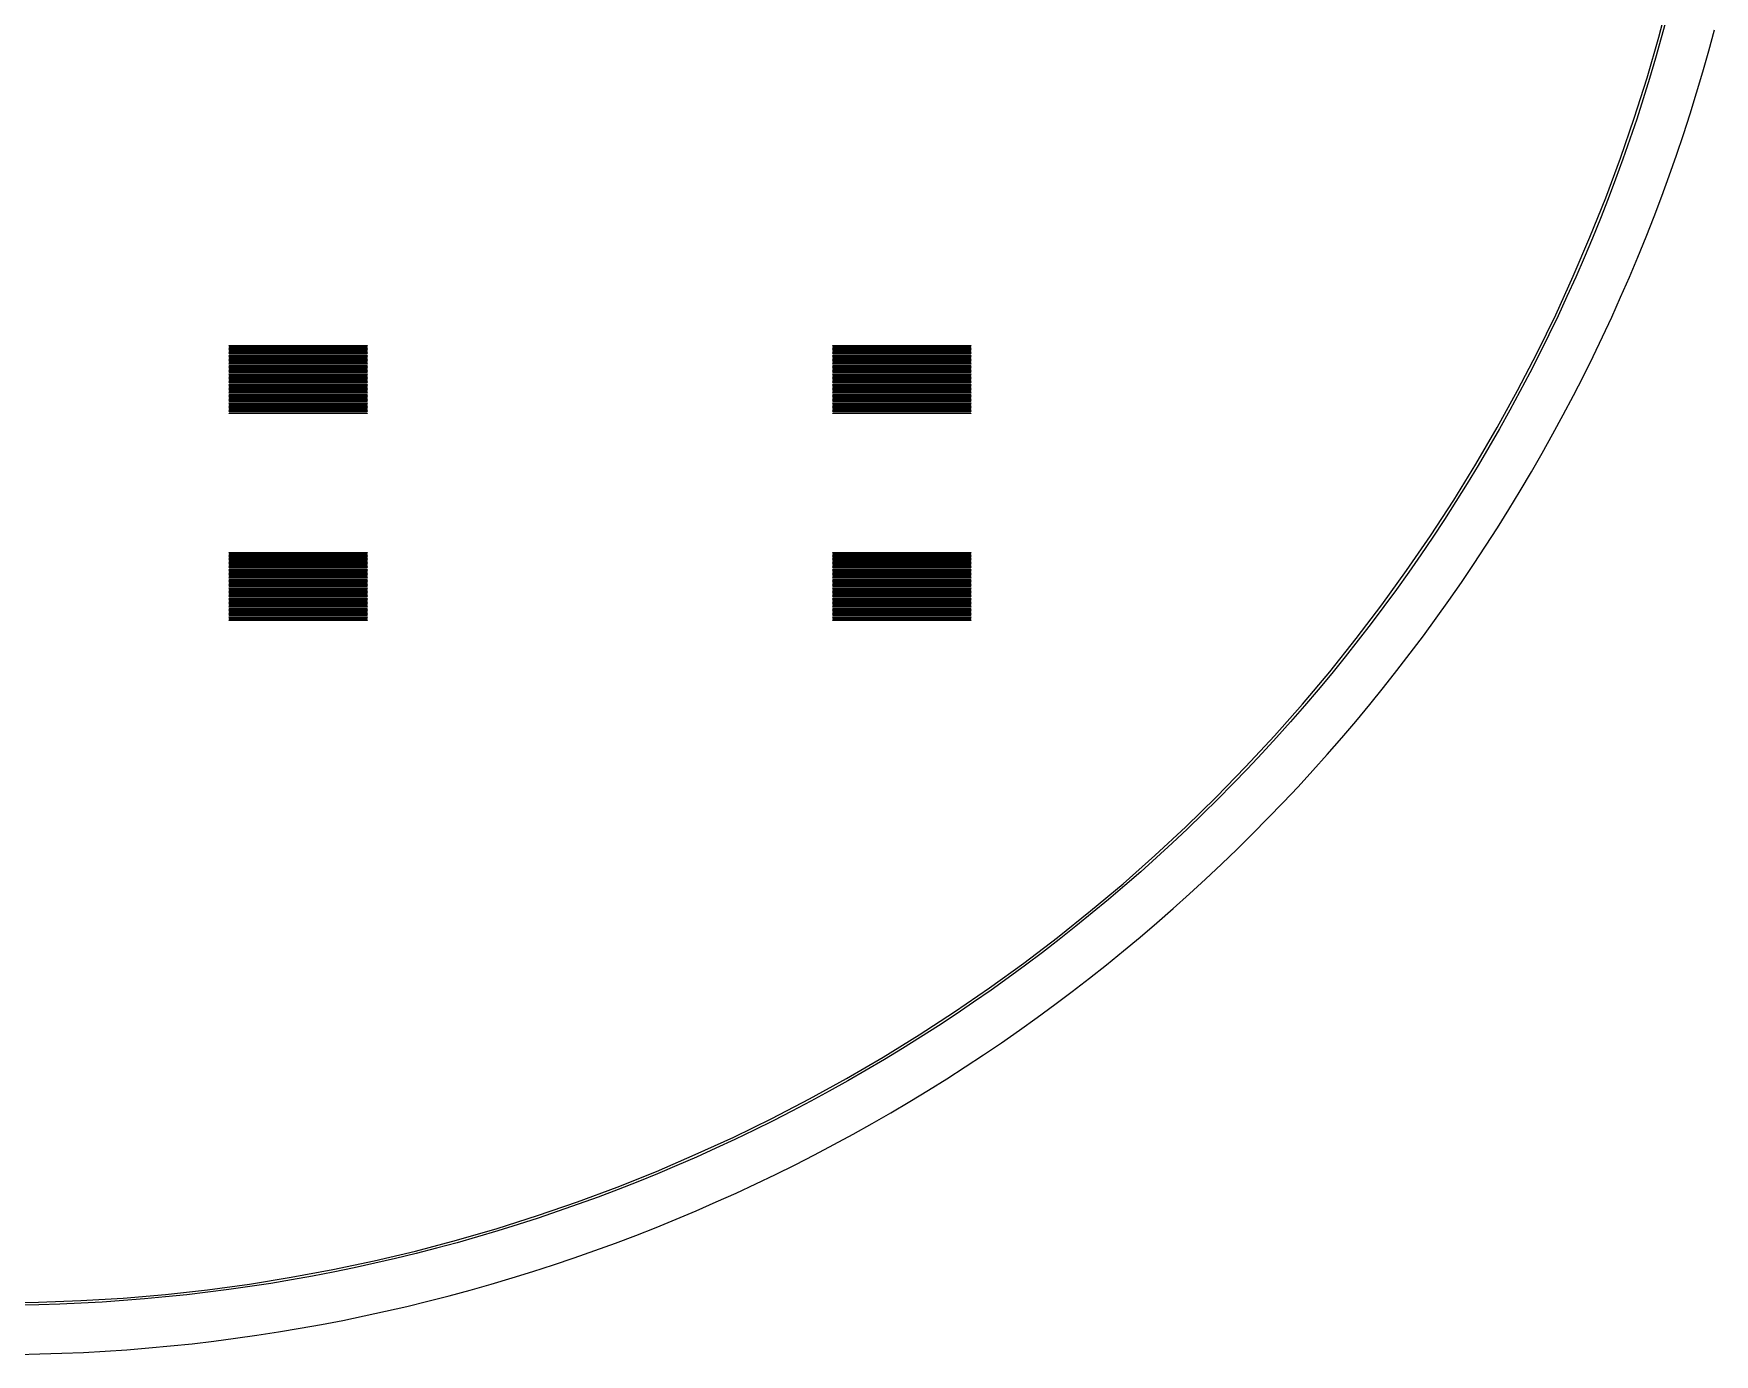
# Model space of a CAD drawing. Extents: x -18 to 84, y -19 to 84.
# Drawn here: x 33.33 to 82.05, y -19.25 to 19.02 of the extents above; entities that cross this region are included whole.
import ezdxf

# ---------------------------------------------------------------- set-up
doc = ezdxf.new("R2010")
doc.units = 0

msp = doc.modelspace()

# ---------------------------------------------------------------- linework, layer by layer
for p, q in [((80.4388, 18.9144), (80.7516, 20.101)), ((80.6713, 19.4876), (80.5111, 18.8944)), ((81.8845, 18.5143), (82.0493, 19.1244)), ((80.097, 17.7358), (80.4388, 18.9144)), ((80.5111, 18.8944), (80.3436, 18.3031)), ((81.7122, 17.9062), (81.8845, 18.5143)), ((80.3436, 18.3031), (80.1688, 17.714)), ((79.7264, 16.5659), (80.097, 17.7358)), ((80.1688, 17.714), (79.9868, 17.1271)), ((81.5324, 17.3004), (81.7122, 17.9062)), ((79.9868, 17.1271), (79.7976, 16.5424)), ((81.3453, 16.6967), (81.5324, 17.3004)), ((79.3272, 15.4055), (79.7264, 16.5659)), ((81.1507, 16.0954), (81.3453, 16.6967)), ((79.7976, 16.5424), (79.6013, 15.9601)), ((80.9488, 15.4965), (81.1507, 16.0954)), ((79.6013, 15.9601), (79.3978, 15.3802)), ((78.8996, 14.2552), (79.3272, 15.4055)), ((79.3978, 15.3802), (79.1872, 14.8029)), ((80.7395, 14.9002), (80.9488, 15.4965)), ((79.1872, 14.8029), (78.9696, 14.2283)), ((80.5229, 14.3064), (80.7395, 14.9002)), ((78.444, 13.1158), (78.8996, 14.2552)), ((78.9696, 14.2283), (78.7449, 13.6563)), ((80.2991, 13.7154), (80.5229, 14.3064)), ((78.7449, 13.6563), (78.5133, 13.0871)), ((80.0681, 13.1272), (80.2991, 13.7154)), ((77.9605, 11.9879), (78.444, 13.1158)), ((78.5133, 13.0871), (78.2746, 12.5209)), ((79.8298, 12.5418), (80.0681, 13.1272)), ((78.2746, 12.5209), (78.0291, 11.9576)), ((79.5844, 11.9594), (79.8298, 12.5418)), ((77.4495, 10.8722), (77.9605, 11.9879)), ((78.0291, 11.9576), (77.7766, 11.3973)), ((79.3318, 11.3801), (79.5844, 11.9594)), ((77.7766, 11.3973), (77.5173, 10.8402)), ((79.0721, 10.8039), (79.3318, 11.3801)), ((76.9112, 9.76942), (77.4495, 10.8722)), ((77.5173, 10.8402), (77.2511, 10.2863)), ((78.8055, 10.2309), (79.0721, 10.8039)), ((77.2511, 10.2863), (76.9782, 9.73572)), ((78.5317, 9.66127), (78.8055, 10.2309)), ((39, 9.97499), (39, 9.98499)), ((39, 9.98499), (43, 9.98499)), ((43, 9.97499), (39, 9.97499)), ((39, 9.935), (39, 9.94499)), ((39, 9.94499), (43, 9.94499)), ((43, 9.935), (39, 9.935)), ((39, 9.89499), (39, 9.905)), ((39, 9.905), (43, 9.905)), ((43, 9.89499), (39, 9.89499)), ((39, 9.855), (39, 9.86499)), ((39, 9.86499), (43, 9.86499)), ((43, 9.855), (39, 9.855)), ((39, 9.81499), (39, 9.825)), ((39, 9.825), (43, 9.825)), ((43, 9.81499), (39, 9.81499)), ((39, 9.77499), (39, 9.78499)), ((39, 9.78499), (43, 9.78499)), ((43, 9.77499), (39, 9.77499)), ((39, 9.73499), (39, 9.745)), ((39, 9.745), (43, 9.745)), ((43, 9.98499), (43, 9.97499)), ((43, 9.94499), (43, 9.935)), ((43, 9.905), (43, 9.89499)), ((43, 9.86499), (43, 9.855)), ((43, 9.825), (43, 9.81499)), ((43, 9.78499), (43, 9.77499)), ((43, 9.745), (43, 9.73499)), ((56.5, 9.97499), (56.5, 9.98499)), ((56.5, 9.98499), (60.5, 9.98499)), ((60.5, 9.97499), (56.5, 9.97499)), ((56.5, 9.935), (56.5, 9.94499)), ((56.5, 9.94499), (60.5, 9.94499)), ((60.5, 9.935), (56.5, 9.935)), ((56.5, 9.89499), (56.5, 9.905)), ((56.5, 9.905), (60.5, 9.905)), ((60.5, 9.89499), (56.5, 9.89499)), ((56.5, 9.855), (56.5, 9.86499)), ((56.5, 9.86499), (60.5, 9.86499)), ((60.5, 9.855), (56.5, 9.855)), ((56.5, 9.81499), (56.5, 9.825)), ((56.5, 9.825), (60.5, 9.825)), ((60.5, 9.81499), (56.5, 9.81499)), ((56.5, 9.77499), (56.5, 9.78499)), ((56.5, 9.78499), (60.5, 9.78499)), ((60.5, 9.77499), (56.5, 9.77499)), ((56.5, 9.73499), (56.5, 9.745)), ((56.5, 9.745), (60.5, 9.745)), ((60.5, 9.98499), (60.5, 9.97499)), ((60.5, 9.94499), (60.5, 9.935)), ((60.5, 9.905), (60.5, 9.89499)), ((60.5, 9.86499), (60.5, 9.855)), ((60.5, 9.825), (60.5, 9.81499)), ((60.5, 9.78499), (60.5, 9.77499)), ((60.5, 9.745), (60.5, 9.73499)), ((76.3461, 8.68016), (76.9112, 9.76942)), ((43, 9.73499), (39, 9.73499)), ((39, 9.69499), (39, 9.70499)), ((39, 9.70499), (43, 9.70499)), ((43, 9.69499), (39, 9.69499)), ((39, 9.655), (39, 9.66499)), ((39, 9.66499), (43, 9.66499)), ((43, 9.655), (39, 9.655)), ((39, 9.61499), (39, 9.625)), ((39, 9.625), (43, 9.625)), ((43, 9.61499), (39, 9.61499)), ((39, 9.575), (39, 9.58499)), ((39, 9.58499), (43, 9.58499)), ((43, 9.575), (39, 9.575)), ((39, 9.53499), (39, 9.545)), ((39, 9.545), (43, 9.545)), ((43, 9.53499), (39, 9.53499)), ((39, 9.495), (39, 9.50499)), ((39, 9.50499), (43, 9.50499)), ((43, 9.495), (39, 9.495)), ((39, 9.45499), (39, 9.465)), ((39, 9.465), (43, 9.465)), ((43, 9.45499), (39, 9.45499)), ((39, 9.41499), (39, 9.42499)), ((39, 9.42499), (43, 9.42499)), ((43, 9.41499), (39, 9.41499)), ((39, 9.375), (39, 9.38499)), ((39, 9.38499), (43, 9.38499)), ((43, 9.375), (39, 9.375)), ((39, 9.33499), (39, 9.34499)), ((39, 9.34499), (43, 9.34499)), ((43, 9.33499), (39, 9.33499)), ((39, 9.295), (39, 9.30499)), ((39, 9.30499), (43, 9.30499)), ((43, 9.295), (39, 9.295)), ((39, 9.25499), (39, 9.265)), ((39, 9.265), (43, 9.265)), ((43, 9.70499), (43, 9.69499)), ((43, 9.66499), (43, 9.655)), ((43, 9.625), (43, 9.61499)), ((43, 9.58499), (43, 9.575)), ((43, 9.545), (43, 9.53499)), ((43, 9.50499), (43, 9.495)), ((43, 9.465), (43, 9.45499)), ((43, 9.42499), (43, 9.41499)), ((43, 9.38499), (43, 9.375)), ((43, 9.34499), (43, 9.33499)), ((43, 9.30499), (43, 9.295)), ((43, 9.265), (43, 9.25499)), ((60.5, 9.73499), (56.5, 9.73499)), ((56.5, 9.69499), (56.5, 9.70499)), ((56.5, 9.70499), (60.5, 9.70499)), ((60.5, 9.69499), (56.5, 9.69499)), ((56.5, 9.655), (56.5, 9.66499)), ((56.5, 9.66499), (60.5, 9.66499)), ((60.5, 9.655), (56.5, 9.655)), ((56.5, 9.61499), (56.5, 9.625)), ((56.5, 9.625), (60.5, 9.625)), ((60.5, 9.61499), (56.5, 9.61499)), ((56.5, 9.575), (56.5, 9.58499)), ((56.5, 9.58499), (60.5, 9.58499)), ((60.5, 9.575), (56.5, 9.575)), ((56.5, 9.53499), (56.5, 9.545)), ((56.5, 9.545), (60.5, 9.545)), ((60.5, 9.53499), (56.5, 9.53499)), ((56.5, 9.495), (56.5, 9.50499)), ((56.5, 9.50499), (60.5, 9.50499)), ((60.5, 9.495), (56.5, 9.495)), ((56.5, 9.45499), (56.5, 9.465)), ((56.5, 9.465), (60.5, 9.465)), ((60.5, 9.45499), (56.5, 9.45499)), ((56.5, 9.41499), (56.5, 9.42499)), ((56.5, 9.42499), (60.5, 9.42499)), ((60.5, 9.41499), (56.5, 9.41499)), ((56.5, 9.375), (56.5, 9.38499)), ((56.5, 9.38499), (60.5, 9.38499)), ((60.5, 9.375), (56.5, 9.375)), ((56.5, 9.33499), (56.5, 9.34499)), ((56.5, 9.34499), (60.5, 9.34499)), ((60.5, 9.33499), (56.5, 9.33499)), ((56.5, 9.295), (56.5, 9.30499)), ((56.5, 9.30499), (60.5, 9.30499)), ((60.5, 9.295), (56.5, 9.295)), ((56.5, 9.25499), (56.5, 9.265)), ((56.5, 9.265), (60.5, 9.265)), ((60.5, 9.70499), (60.5, 9.69499)), ((60.5, 9.66499), (60.5, 9.655)), ((60.5, 9.625), (60.5, 9.61499)), ((60.5, 9.58499), (60.5, 9.575)), ((60.5, 9.545), (60.5, 9.53499)), ((60.5, 9.50499), (60.5, 9.495)), ((60.5, 9.465), (60.5, 9.45499)), ((60.5, 9.42499), (60.5, 9.41499)), ((60.5, 9.38499), (60.5, 9.375)), ((60.5, 9.34499), (60.5, 9.33499)), ((60.5, 9.30499), (60.5, 9.295)), ((60.5, 9.265), (60.5, 9.25499)), ((76.9782, 9.73572), (76.6985, 9.18854)), ((78.2511, 9.09502), (78.5317, 9.66127)), ((43, 9.25499), (39, 9.25499)), ((39, 9.215), (39, 9.22499)), ((39, 9.22499), (43, 9.22499)), ((43, 9.215), (39, 9.215)), ((39, 9.17499), (39, 9.185)), ((39, 9.185), (43, 9.185)), ((43, 9.17499), (39, 9.17499)), ((39, 9.13499), (39, 9.14499)), ((39, 9.14499), (43, 9.14499)), ((43, 9.13499), (39, 9.13499)), ((39, 9.09499), (39, 9.105)), ((39, 9.105), (43, 9.105)), ((43, 9.09499), (39, 9.09499)), ((39, 9.05499), (39, 9.06499)), ((39, 9.06499), (43, 9.06499)), ((43, 9.05499), (39, 9.05499)), ((39, 9.015), (39, 9.02499)), ((39, 9.02499), (43, 9.02499)), ((43, 9.015), (39, 9.015)), ((39, 8.97501), (39, 8.985)), ((39, 8.985), (43, 8.985)), ((43, 8.97501), (39, 8.97501)), ((39, 8.93501), (39, 8.94501)), ((39, 8.94501), (43, 8.94501)), ((43, 8.93501), (39, 8.93501)), ((39, 8.895), (39, 8.90501)), ((39, 8.90501), (43, 8.90501)), ((43, 8.895), (39, 8.895)), ((39, 8.85501), (39, 8.86501)), ((39, 8.86501), (43, 8.86501)), ((43, 8.85501), (39, 8.85501)), ((39, 8.815), (39, 8.82501)), ((39, 8.82501), (43, 8.82501)), ((43, 8.815), (39, 8.815)), ((39, 8.77501), (39, 8.785)), ((39, 8.785), (43, 8.785)), ((43, 8.77501), (39, 8.77501)), ((43, 9.22499), (43, 9.215)), ((43, 9.185), (43, 9.17499)), ((43, 9.14499), (43, 9.13499)), ((43, 9.105), (43, 9.09499)), ((43, 9.06499), (43, 9.05499)), ((43, 9.02499), (43, 9.015)), ((43, 8.985), (43, 8.97501)), ((43, 8.94501), (43, 8.93501)), ((43, 8.90501), (43, 8.895)), ((43, 8.86501), (43, 8.85501)), ((43, 8.82501), (43, 8.815)), ((43, 8.785), (43, 8.77501)), ((60.5, 9.25499), (56.5, 9.25499)), ((56.5, 9.215), (56.5, 9.22499)), ((56.5, 9.22499), (60.5, 9.22499)), ((60.5, 9.215), (56.5, 9.215)), ((56.5, 9.17499), (56.5, 9.185)), ((56.5, 9.185), (60.5, 9.185)), ((60.5, 9.17499), (56.5, 9.17499)), ((56.5, 9.13499), (56.5, 9.14499)), ((56.5, 9.14499), (60.5, 9.14499)), ((60.5, 9.13499), (56.5, 9.13499)), ((56.5, 9.09499), (56.5, 9.105)), ((56.5, 9.105), (60.5, 9.105)), ((60.5, 9.09499), (56.5, 9.09499)), ((56.5, 9.05499), (56.5, 9.06499)), ((56.5, 9.06499), (60.5, 9.06499)), ((60.5, 9.05499), (56.5, 9.05499)), ((56.5, 9.015), (56.5, 9.02499)), ((56.5, 9.02499), (60.5, 9.02499)), ((60.5, 9.015), (56.5, 9.015)), ((56.5, 8.97501), (56.5, 8.985)), ((56.5, 8.985), (60.5, 8.985)), ((60.5, 8.97501), (56.5, 8.97501)), ((56.5, 8.93501), (56.5, 8.94501)), ((56.5, 8.94501), (60.5, 8.94501)), ((60.5, 8.93501), (56.5, 8.93501)), ((56.5, 8.895), (56.5, 8.90501)), ((56.5, 8.90501), (60.5, 8.90501)), ((60.5, 8.895), (56.5, 8.895)), ((56.5, 8.85501), (56.5, 8.86501)), ((56.5, 8.86501), (60.5, 8.86501)), ((60.5, 8.85501), (56.5, 8.85501)), ((56.5, 8.815), (56.5, 8.82501)), ((56.5, 8.82501), (60.5, 8.82501)), ((60.5, 8.815), (56.5, 8.815)), ((56.5, 8.77501), (56.5, 8.785)), ((56.5, 8.785), (60.5, 8.785)), ((60.5, 8.77501), (56.5, 8.77501)), ((60.5, 9.22499), (60.5, 9.215)), ((60.5, 9.185), (60.5, 9.17499)), ((60.5, 9.14499), (60.5, 9.13499)), ((60.5, 9.105), (60.5, 9.09499)), ((60.5, 9.06499), (60.5, 9.05499)), ((60.5, 9.02499), (60.5, 9.015)), ((60.5, 8.985), (60.5, 8.97501)), ((60.5, 8.94501), (60.5, 8.93501)), ((60.5, 8.90501), (60.5, 8.895)), ((60.5, 8.86501), (60.5, 8.85501)), ((60.5, 8.82501), (60.5, 8.815)), ((60.5, 8.785), (60.5, 8.77501)), ((76.6985, 9.18854), (76.4122, 8.64482)), ((77.9634, 8.53226), (78.2511, 9.09502)), ((39, 8.735), (39, 8.74501)), ((39, 8.74501), (43, 8.74501)), ((43, 8.735), (39, 8.735)), ((39, 8.69501), (39, 8.705)), ((39, 8.705), (43, 8.705)), ((43, 8.69501), (39, 8.69501)), ((39, 8.65501), (39, 8.66501)), ((39, 8.66501), (43, 8.66501)), ((43, 8.65501), (39, 8.65501)), ((39, 8.61501), (39, 8.625)), ((39, 8.625), (43, 8.625)), ((43, 8.61501), (39, 8.61501)), ((39, 8.57501), (39, 8.58501)), ((39, 8.58501), (43, 8.58501)), ((43, 8.57501), (39, 8.57501)), ((39, 8.535), (39, 8.54501)), ((39, 8.54501), (43, 8.54501)), ((43, 8.535), (39, 8.535)), ((39, 8.49501), (39, 8.505)), ((39, 8.505), (43, 8.505)), ((43, 8.49501), (39, 8.49501)), ((39, 8.455), (39, 8.46501)), ((39, 8.46501), (43, 8.46501)), ((43, 8.455), (39, 8.455)), ((39, 8.41501), (39, 8.425)), ((39, 8.425), (43, 8.425)), ((43, 8.41501), (39, 8.41501)), ((39, 8.375), (39, 8.38501)), ((39, 8.38501), (43, 8.38501)), ((43, 8.375), (39, 8.375)), ((39, 8.33501), (39, 8.345)), ((39, 8.345), (43, 8.345)), ((43, 8.33501), (39, 8.33501)), ((39, 8.29501), (39, 8.30501)), ((39, 8.30501), (43, 8.30501)), ((43, 8.29501), (39, 8.29501)), ((43, 8.74501), (43, 8.735)), ((43, 8.705), (43, 8.69501)), ((43, 8.66501), (43, 8.65501)), ((43, 8.625), (43, 8.61501)), ((43, 8.58501), (43, 8.57501)), ((43, 8.54501), (43, 8.535)), ((43, 8.505), (43, 8.49501)), ((43, 8.46501), (43, 8.455)), ((43, 8.425), (43, 8.41501)), ((43, 8.38501), (43, 8.375)), ((43, 8.345), (43, 8.33501)), ((43, 8.30501), (43, 8.29501)), ((56.5, 8.735), (56.5, 8.74501)), ((56.5, 8.74501), (60.5, 8.74501)), ((60.5, 8.735), (56.5, 8.735)), ((56.5, 8.69501), (56.5, 8.705)), ((56.5, 8.705), (60.5, 8.705)), ((60.5, 8.69501), (56.5, 8.69501)), ((56.5, 8.65501), (56.5, 8.66501)), ((56.5, 8.66501), (60.5, 8.66501)), ((60.5, 8.65501), (56.5, 8.65501)), ((56.5, 8.61501), (56.5, 8.625)), ((56.5, 8.625), (60.5, 8.625)), ((60.5, 8.61501), (56.5, 8.61501)), ((56.5, 8.57501), (56.5, 8.58501)), ((56.5, 8.58501), (60.5, 8.58501)), ((60.5, 8.57501), (56.5, 8.57501)), ((56.5, 8.535), (56.5, 8.54501)), ((56.5, 8.54501), (60.5, 8.54501)), ((60.5, 8.535), (56.5, 8.535)), ((56.5, 8.49501), (56.5, 8.505)), ((56.5, 8.505), (60.5, 8.505)), ((60.5, 8.49501), (56.5, 8.49501)), ((56.5, 8.455), (56.5, 8.46501)), ((56.5, 8.46501), (60.5, 8.46501)), ((60.5, 8.455), (56.5, 8.455)), ((56.5, 8.41501), (56.5, 8.425)), ((56.5, 8.425), (60.5, 8.425)), ((60.5, 8.41501), (56.5, 8.41501)), ((56.5, 8.375), (56.5, 8.38501)), ((56.5, 8.38501), (60.5, 8.38501)), ((60.5, 8.375), (56.5, 8.375)), ((56.5, 8.33501), (56.5, 8.345)), ((56.5, 8.345), (60.5, 8.345)), ((60.5, 8.33501), (56.5, 8.33501)), ((56.5, 8.29501), (56.5, 8.30501)), ((56.5, 8.30501), (60.5, 8.30501)), ((60.5, 8.29501), (56.5, 8.29501)), ((60.5, 8.74501), (60.5, 8.735)), ((60.5, 8.705), (60.5, 8.69501)), ((60.5, 8.66501), (60.5, 8.65501)), ((60.5, 8.625), (60.5, 8.61501)), ((60.5, 8.58501), (60.5, 8.57501)), ((60.5, 8.54501), (60.5, 8.535)), ((60.5, 8.505), (60.5, 8.49501)), ((60.5, 8.46501), (60.5, 8.455)), ((60.5, 8.425), (60.5, 8.41501)), ((60.5, 8.38501), (60.5, 8.375)), ((60.5, 8.345), (60.5, 8.33501)), ((60.5, 8.30501), (60.5, 8.29501)), ((75.7543, 7.60509), (76.3461, 8.68016)), ((76.4122, 8.64482), (76.1192, 8.10466)), ((77.6689, 7.97307), (77.9634, 8.53226)), ((39, 8.255), (39, 8.26501)), ((39, 8.26501), (43, 8.26501)), ((43, 8.255), (39, 8.255)), ((39, 8.21501), (39, 8.22501)), ((39, 8.22501), (43, 8.22501)), ((43, 8.21501), (39, 8.21501)), ((39, 8.175), (39, 8.18501)), ((39, 8.18501), (43, 8.18501)), ((43, 8.175), (39, 8.175)), ((39, 8.13501), (39, 8.145)), ((39, 8.145), (43, 8.145)), ((43, 8.13501), (39, 8.13501)), ((39, 8.095), (39, 8.10501)), ((39, 8.10501), (43, 8.10501)), ((43, 8.095), (39, 8.095)), ((39, 8.05501), (39, 8.065)), ((39, 8.065), (43, 8.065)), ((43, 8.05501), (39, 8.05501)), ((39, 8.01501), (39, 8.02501)), ((39, 8.02501), (43, 8.02501)), ((43, 8.01501), (39, 8.01501)), ((43, 8.26501), (43, 8.255)), ((43, 8.22501), (43, 8.21501)), ((43, 8.18501), (43, 8.175)), ((43, 8.145), (43, 8.13501)), ((43, 8.10501), (43, 8.095)), ((43, 8.065), (43, 8.05501)), ((43, 8.02501), (43, 8.01501)), ((56.5, 8.255), (56.5, 8.26501)), ((56.5, 8.26501), (60.5, 8.26501)), ((60.5, 8.255), (56.5, 8.255)), ((56.5, 8.21501), (56.5, 8.22501)), ((56.5, 8.22501), (60.5, 8.22501)), ((60.5, 8.21501), (56.5, 8.21501)), ((56.5, 8.175), (56.5, 8.18501)), ((56.5, 8.18501), (60.5, 8.18501)), ((60.5, 8.175), (56.5, 8.175)), ((56.5, 8.13501), (56.5, 8.145)), ((56.5, 8.145), (60.5, 8.145)), ((60.5, 8.13501), (56.5, 8.13501)), ((56.5, 8.095), (56.5, 8.10501)), ((56.5, 8.10501), (60.5, 8.10501)), ((60.5, 8.095), (56.5, 8.095)), ((56.5, 8.05501), (56.5, 8.065)), ((56.5, 8.065), (60.5, 8.065)), ((60.5, 8.05501), (56.5, 8.05501)), ((56.5, 8.01501), (56.5, 8.02501)), ((56.5, 8.02501), (60.5, 8.02501)), ((60.5, 8.01501), (56.5, 8.01501)), ((60.5, 8.26501), (60.5, 8.255)), ((60.5, 8.22501), (60.5, 8.21501)), ((60.5, 8.18501), (60.5, 8.175)), ((60.5, 8.145), (60.5, 8.13501)), ((60.5, 8.10501), (60.5, 8.095)), ((60.5, 8.065), (60.5, 8.05501)), ((60.5, 8.02501), (60.5, 8.01501)), ((76.1192, 8.10466), (75.8196, 7.56813)), ((77.3676, 7.41754), (77.6689, 7.97307)), ((75.1364, 6.54486), (75.7543, 7.60509)), ((75.8196, 7.56813), (75.5134, 7.03532)), ((77.0595, 6.86575), (77.3676, 7.41754)), ((75.5134, 7.03532), (75.2008, 6.50632)), ((76.7446, 6.31778), (77.0595, 6.86575)), ((74.4927, 5.50011), (75.1364, 6.54486)), ((75.2008, 6.50632), (74.8816, 5.98119)), ((74.8816, 5.98119), (74.556, 5.46001)), ((76.423, 5.77371), (76.7446, 6.31778)), ((73.8235, 4.47148), (74.4927, 5.50011)), ((74.556, 5.46001), (74.2241, 4.94286)), ((76.0948, 5.23364), (76.423, 5.77371)), ((74.2241, 4.94286), (73.8858, 4.42982)), ((75.7599, 4.69763), (76.0948, 5.23364)), ((73.1292, 3.45958), (73.8235, 4.47148)), ((73.8858, 4.42982), (73.5413, 3.92099)), ((75.4186, 4.16577), (75.7599, 4.69763)), ((39, 3.97499), (39, 3.98499)), ((39, 3.98499), (43, 3.98499)), ((43, 3.97499), (39, 3.97499)), ((39, 3.935), (39, 3.94499)), ((39, 3.94499), (43, 3.94499)), ((43, 3.935), (39, 3.935)), ((39, 3.89499), (39, 3.905)), ((39, 3.905), (43, 3.905)), ((43, 3.98499), (43, 3.97499)), ((43, 3.94499), (43, 3.935)), ((43, 3.905), (43, 3.89499)), ((56.5, 3.97499), (56.5, 3.98499)), ((56.5, 3.98499), (60.5, 3.98499)), ((60.5, 3.97499), (56.5, 3.97499)), ((56.5, 3.935), (56.5, 3.94499)), ((56.5, 3.94499), (60.5, 3.94499)), ((60.5, 3.935), (56.5, 3.935)), ((56.5, 3.89499), (56.5, 3.905)), ((56.5, 3.905), (60.5, 3.905)), ((60.5, 3.98499), (60.5, 3.97499)), ((60.5, 3.94499), (60.5, 3.935)), ((60.5, 3.905), (60.5, 3.89499)), ((73.5413, 3.92099), (73.1906, 3.41641)), ((75.0707, 3.63814), (75.4186, 4.16577)), ((43, 3.89499), (39, 3.89499)), ((39, 3.855), (39, 3.86499)), ((39, 3.86499), (43, 3.86499)), ((43, 3.855), (39, 3.855)), ((39, 3.81499), (39, 3.825)), ((39, 3.825), (43, 3.825)), ((43, 3.81499), (39, 3.81499)), ((39, 3.77499), (39, 3.78499)), ((39, 3.78499), (43, 3.78499)), ((43, 3.77499), (39, 3.77499)), ((39, 3.73499), (39, 3.745)), ((39, 3.745), (43, 3.745)), ((43, 3.73499), (39, 3.73499)), ((39, 3.69499), (39, 3.70499)), ((39, 3.70499), (43, 3.70499)), ((43, 3.69499), (39, 3.69499)), ((39, 3.655), (39, 3.66499)), ((39, 3.66499), (43, 3.66499)), ((43, 3.655), (39, 3.655)), ((39, 3.61499), (39, 3.625)), ((39, 3.625), (43, 3.625)), ((43, 3.61499), (39, 3.61499)), ((39, 3.575), (39, 3.58499)), ((39, 3.58499), (43, 3.58499)), ((43, 3.575), (39, 3.575)), ((39, 3.53499), (39, 3.545)), ((39, 3.545), (43, 3.545)), ((43, 3.53499), (39, 3.53499)), ((39, 3.495), (39, 3.50499)), ((39, 3.50499), (43, 3.50499)), ((43, 3.495), (39, 3.495)), ((39, 3.45499), (39, 3.465)), ((39, 3.465), (43, 3.465)), ((43, 3.45499), (39, 3.45499)), ((39, 3.41499), (39, 3.42499)), ((39, 3.42499), (43, 3.42499)), ((43, 3.41499), (39, 3.41499)), ((43, 3.86499), (43, 3.855)), ((43, 3.825), (43, 3.81499)), ((43, 3.78499), (43, 3.77499)), ((43, 3.745), (43, 3.73499)), ((43, 3.70499), (43, 3.69499)), ((43, 3.66499), (43, 3.655)), ((43, 3.625), (43, 3.61499)), ((43, 3.58499), (43, 3.575)), ((43, 3.545), (43, 3.53499)), ((43, 3.50499), (43, 3.495)), ((43, 3.465), (43, 3.45499)), ((43, 3.42499), (43, 3.41499)), ((60.5, 3.89499), (56.5, 3.89499)), ((56.5, 3.855), (56.5, 3.86499)), ((56.5, 3.86499), (60.5, 3.86499)), ((60.5, 3.855), (56.5, 3.855)), ((56.5, 3.81499), (56.5, 3.825)), ((56.5, 3.825), (60.5, 3.825)), ((60.5, 3.81499), (56.5, 3.81499)), ((56.5, 3.77499), (56.5, 3.78499)), ((56.5, 3.78499), (60.5, 3.78499)), ((60.5, 3.77499), (56.5, 3.77499)), ((56.5, 3.73499), (56.5, 3.745)), ((56.5, 3.745), (60.5, 3.745)), ((60.5, 3.73499), (56.5, 3.73499)), ((56.5, 3.69499), (56.5, 3.70499)), ((56.5, 3.70499), (60.5, 3.70499)), ((60.5, 3.69499), (56.5, 3.69499)), ((56.5, 3.655), (56.5, 3.66499)), ((56.5, 3.66499), (60.5, 3.66499)), ((60.5, 3.655), (56.5, 3.655)), ((56.5, 3.61499), (56.5, 3.625)), ((56.5, 3.625), (60.5, 3.625)), ((60.5, 3.61499), (56.5, 3.61499)), ((56.5, 3.575), (56.5, 3.58499)), ((56.5, 3.58499), (60.5, 3.58499)), ((60.5, 3.575), (56.5, 3.575)), ((56.5, 3.53499), (56.5, 3.545)), ((56.5, 3.545), (60.5, 3.545)), ((60.5, 3.53499), (56.5, 3.53499)), ((56.5, 3.495), (56.5, 3.50499)), ((56.5, 3.50499), (60.5, 3.50499)), ((60.5, 3.495), (56.5, 3.495)), ((56.5, 3.45499), (56.5, 3.465)), ((56.5, 3.465), (60.5, 3.465)), ((60.5, 3.45499), (56.5, 3.45499)), ((56.5, 3.41499), (56.5, 3.42499)), ((56.5, 3.42499), (60.5, 3.42499)), ((60.5, 3.41499), (56.5, 3.41499)), ((60.5, 3.86499), (60.5, 3.855)), ((60.5, 3.825), (60.5, 3.81499)), ((60.5, 3.78499), (60.5, 3.77499)), ((60.5, 3.745), (60.5, 3.73499)), ((60.5, 3.70499), (60.5, 3.69499)), ((60.5, 3.66499), (60.5, 3.655)), ((60.5, 3.625), (60.5, 3.61499)), ((60.5, 3.58499), (60.5, 3.575)), ((60.5, 3.545), (60.5, 3.53499)), ((60.5, 3.50499), (60.5, 3.495)), ((60.5, 3.465), (60.5, 3.45499)), ((60.5, 3.42499), (60.5, 3.41499)), ((72.4104, 2.46503), (73.1292, 3.45958)), ((73.1906, 3.41641), (72.8336, 2.91618)), ((74.7163, 3.11482), (75.0707, 3.63814)), ((39, 3.375), (39, 3.38499)), ((39, 3.38499), (43, 3.38499)), ((43, 3.375), (39, 3.375)), ((39, 3.33499), (39, 3.34499)), ((39, 3.34499), (43, 3.34499)), ((43, 3.33499), (39, 3.33499)), ((39, 3.295), (39, 3.30499)), ((39, 3.30499), (43, 3.30499)), ((43, 3.295), (39, 3.295)), ((39, 3.25499), (39, 3.265)), ((39, 3.265), (43, 3.265)), ((43, 3.25499), (39, 3.25499)), ((39, 3.215), (39, 3.22499)), ((39, 3.22499), (43, 3.22499)), ((43, 3.215), (39, 3.215)), ((39, 3.17499), (39, 3.185)), ((39, 3.185), (43, 3.185)), ((43, 3.17499), (39, 3.17499)), ((39, 3.13499), (39, 3.14499)), ((39, 3.14499), (43, 3.14499)), ((43, 3.13499), (39, 3.13499)), ((39, 3.09499), (39, 3.105)), ((39, 3.105), (43, 3.105)), ((43, 3.09499), (39, 3.09499)), ((39, 3.05499), (39, 3.06499)), ((39, 3.06499), (43, 3.06499)), ((43, 3.05499), (39, 3.05499)), ((39, 3.015), (39, 3.02499)), ((39, 3.02499), (43, 3.02499)), ((43, 3.015), (39, 3.015)), ((39, 2.97501), (39, 2.985)), ((39, 2.985), (43, 2.985)), ((43, 2.97501), (39, 2.97501)), ((39, 2.93501), (39, 2.94501)), ((39, 2.94501), (43, 2.94501)), ((43, 2.93501), (39, 2.93501)), ((43, 3.38499), (43, 3.375)), ((43, 3.34499), (43, 3.33499)), ((43, 3.30499), (43, 3.295)), ((43, 3.265), (43, 3.25499)), ((43, 3.22499), (43, 3.215)), ((43, 3.185), (43, 3.17499)), ((43, 3.14499), (43, 3.13499)), ((43, 3.105), (43, 3.09499)), ((43, 3.06499), (43, 3.05499)), ((43, 3.02499), (43, 3.015)), ((43, 2.985), (43, 2.97501)), ((43, 2.94501), (43, 2.93501)), ((56.5, 3.375), (56.5, 3.38499)), ((56.5, 3.38499), (60.5, 3.38499)), ((60.5, 3.375), (56.5, 3.375)), ((56.5, 3.33499), (56.5, 3.34499)), ((56.5, 3.34499), (60.5, 3.34499)), ((60.5, 3.33499), (56.5, 3.33499)), ((56.5, 3.295), (56.5, 3.30499)), ((56.5, 3.30499), (60.5, 3.30499)), ((60.5, 3.295), (56.5, 3.295)), ((56.5, 3.25499), (56.5, 3.265)), ((56.5, 3.265), (60.5, 3.265)), ((60.5, 3.25499), (56.5, 3.25499)), ((56.5, 3.215), (56.5, 3.22499)), ((56.5, 3.22499), (60.5, 3.22499)), ((60.5, 3.215), (56.5, 3.215)), ((56.5, 3.17499), (56.5, 3.185)), ((56.5, 3.185), (60.5, 3.185)), ((60.5, 3.17499), (56.5, 3.17499)), ((56.5, 3.13499), (56.5, 3.14499)), ((56.5, 3.14499), (60.5, 3.14499)), ((60.5, 3.13499), (56.5, 3.13499)), ((56.5, 3.09499), (56.5, 3.105)), ((56.5, 3.105), (60.5, 3.105)), ((60.5, 3.09499), (56.5, 3.09499)), ((56.5, 3.05499), (56.5, 3.06499)), ((56.5, 3.06499), (60.5, 3.06499)), ((60.5, 3.05499), (56.5, 3.05499)), ((56.5, 3.015), (56.5, 3.02499)), ((56.5, 3.02499), (60.5, 3.02499)), ((60.5, 3.015), (56.5, 3.015)), ((56.5, 2.97501), (56.5, 2.985)), ((56.5, 2.985), (60.5, 2.985)), ((60.5, 2.97501), (56.5, 2.97501)), ((56.5, 2.93501), (56.5, 2.94501)), ((56.5, 2.94501), (60.5, 2.94501)), ((60.5, 2.93501), (56.5, 2.93501)), ((60.5, 3.38499), (60.5, 3.375)), ((60.5, 3.34499), (60.5, 3.33499)), ((60.5, 3.30499), (60.5, 3.295)), ((60.5, 3.265), (60.5, 3.25499)), ((60.5, 3.22499), (60.5, 3.215)), ((60.5, 3.185), (60.5, 3.17499)), ((60.5, 3.14499), (60.5, 3.13499)), ((60.5, 3.105), (60.5, 3.09499)), ((60.5, 3.06499), (60.5, 3.05499)), ((60.5, 3.02499), (60.5, 3.015)), ((60.5, 2.985), (60.5, 2.97501)), ((60.5, 2.94501), (60.5, 2.93501)), ((74.3556, 2.59589), (74.7163, 3.11482)), ((39, 2.895), (39, 2.90501)), ((39, 2.90501), (43, 2.90501)), ((43, 2.895), (39, 2.895)), ((39, 2.85501), (39, 2.86501)), ((39, 2.86501), (43, 2.86501)), ((43, 2.85501), (39, 2.85501)), ((39, 2.815), (39, 2.82501)), ((39, 2.82501), (43, 2.82501)), ((43, 2.815), (39, 2.815)), ((39, 2.77501), (39, 2.785)), ((39, 2.785), (43, 2.785)), ((43, 2.77501), (39, 2.77501)), ((39, 2.735), (39, 2.74501)), ((39, 2.74501), (43, 2.74501)), ((43, 2.735), (39, 2.735)), ((39, 2.69501), (39, 2.705)), ((39, 2.705), (43, 2.705)), ((43, 2.69501), (39, 2.69501)), ((39, 2.65501), (39, 2.66501)), ((39, 2.66501), (43, 2.66501)), ((43, 2.65501), (39, 2.65501)), ((39, 2.61501), (39, 2.625)), ((39, 2.625), (43, 2.625)), ((43, 2.61501), (39, 2.61501)), ((39, 2.57501), (39, 2.58501)), ((39, 2.58501), (43, 2.58501)), ((43, 2.57501), (39, 2.57501)), ((39, 2.535), (39, 2.54501)), ((39, 2.54501), (43, 2.54501)), ((43, 2.535), (39, 2.535)), ((39, 2.49501), (39, 2.505)), ((39, 2.505), (43, 2.505)), ((43, 2.49501), (39, 2.49501)), ((39, 2.455), (39, 2.46501)), ((39, 2.46501), (43, 2.46501)), ((43, 2.455), (39, 2.455)), ((43, 2.90501), (43, 2.895)), ((43, 2.86501), (43, 2.85501)), ((43, 2.82501), (43, 2.815)), ((43, 2.785), (43, 2.77501)), ((43, 2.74501), (43, 2.735)), ((43, 2.705), (43, 2.69501)), ((43, 2.66501), (43, 2.65501)), ((43, 2.625), (43, 2.61501)), ((43, 2.58501), (43, 2.57501)), ((43, 2.54501), (43, 2.535)), ((43, 2.505), (43, 2.49501)), ((43, 2.46501), (43, 2.455)), ((56.5, 2.895), (56.5, 2.90501)), ((56.5, 2.90501), (60.5, 2.90501)), ((60.5, 2.895), (56.5, 2.895)), ((56.5, 2.85501), (56.5, 2.86501)), ((56.5, 2.86501), (60.5, 2.86501)), ((60.5, 2.85501), (56.5, 2.85501)), ((56.5, 2.815), (56.5, 2.82501)), ((56.5, 2.82501), (60.5, 2.82501)), ((60.5, 2.815), (56.5, 2.815)), ((56.5, 2.77501), (56.5, 2.785)), ((56.5, 2.785), (60.5, 2.785)), ((60.5, 2.77501), (56.5, 2.77501)), ((56.5, 2.735), (56.5, 2.74501)), ((56.5, 2.74501), (60.5, 2.74501)), ((60.5, 2.735), (56.5, 2.735)), ((56.5, 2.69501), (56.5, 2.705)), ((56.5, 2.705), (60.5, 2.705)), ((60.5, 2.69501), (56.5, 2.69501)), ((56.5, 2.65501), (56.5, 2.66501)), ((56.5, 2.66501), (60.5, 2.66501)), ((60.5, 2.65501), (56.5, 2.65501)), ((56.5, 2.61501), (56.5, 2.625)), ((56.5, 2.625), (60.5, 2.625)), ((60.5, 2.61501), (56.5, 2.61501)), ((56.5, 2.57501), (56.5, 2.58501)), ((56.5, 2.58501), (60.5, 2.58501)), ((60.5, 2.57501), (56.5, 2.57501)), ((56.5, 2.535), (56.5, 2.54501)), ((56.5, 2.54501), (60.5, 2.54501)), ((60.5, 2.535), (56.5, 2.535)), ((56.5, 2.49501), (56.5, 2.505)), ((56.5, 2.505), (60.5, 2.505)), ((60.5, 2.49501), (56.5, 2.49501)), ((56.5, 2.455), (56.5, 2.46501)), ((56.5, 2.46501), (60.5, 2.46501)), ((60.5, 2.455), (56.5, 2.455)), ((60.5, 2.90501), (60.5, 2.895)), ((60.5, 2.86501), (60.5, 2.85501)), ((60.5, 2.82501), (60.5, 2.815)), ((60.5, 2.785), (60.5, 2.77501)), ((60.5, 2.74501), (60.5, 2.735)), ((60.5, 2.705), (60.5, 2.69501)), ((60.5, 2.66501), (60.5, 2.65501)), ((60.5, 2.625), (60.5, 2.61501)), ((60.5, 2.58501), (60.5, 2.57501)), ((60.5, 2.54501), (60.5, 2.535)), ((60.5, 2.505), (60.5, 2.49501)), ((60.5, 2.46501), (60.5, 2.455)), ((71.6673, 1.48842), (72.4104, 2.46503)), ((72.8336, 2.91618), (72.4706, 2.42036)), ((73.9885, 2.08142), (74.3556, 2.59589)), ((39, 2.41501), (39, 2.425)), ((39, 2.425), (43, 2.425)), ((43, 2.41501), (39, 2.41501)), ((39, 2.375), (39, 2.38501)), ((39, 2.38501), (43, 2.38501)), ((43, 2.375), (39, 2.375)), ((39, 2.33501), (39, 2.345)), ((39, 2.345), (43, 2.345)), ((43, 2.33501), (39, 2.33501)), ((39, 2.29501), (39, 2.30501)), ((39, 2.30501), (43, 2.30501)), ((43, 2.29501), (39, 2.29501)), ((39, 2.255), (39, 2.26501)), ((39, 2.26501), (43, 2.26501)), ((43, 2.255), (39, 2.255)), ((39, 2.21501), (39, 2.22501)), ((39, 2.22501), (43, 2.22501)), ((43, 2.21501), (39, 2.21501)), ((39, 2.175), (39, 2.18501)), ((39, 2.18501), (43, 2.18501)), ((43, 2.175), (39, 2.175)), ((39, 2.13501), (39, 2.145)), ((39, 2.145), (43, 2.145)), ((43, 2.13501), (39, 2.13501)), ((39, 2.095), (39, 2.10501)), ((39, 2.10501), (43, 2.10501)), ((43, 2.095), (39, 2.095)), ((39, 2.05501), (39, 2.065)), ((39, 2.065), (43, 2.065)), ((43, 2.05501), (39, 2.05501)), ((39, 2.01501), (39, 2.02501)), ((39, 2.02501), (43, 2.02501)), ((43, 2.01501), (39, 2.01501)), ((43, 2.425), (43, 2.41501)), ((43, 2.38501), (43, 2.375)), ((43, 2.345), (43, 2.33501)), ((43, 2.30501), (43, 2.29501)), ((43, 2.26501), (43, 2.255)), ((43, 2.22501), (43, 2.21501)), ((43, 2.18501), (43, 2.175)), ((43, 2.145), (43, 2.13501)), ((43, 2.10501), (43, 2.095)), ((43, 2.065), (43, 2.05501)), ((43, 2.02501), (43, 2.01501)), ((56.5, 2.41501), (56.5, 2.425)), ((56.5, 2.425), (60.5, 2.425)), ((60.5, 2.41501), (56.5, 2.41501)), ((56.5, 2.375), (56.5, 2.38501)), ((56.5, 2.38501), (60.5, 2.38501)), ((60.5, 2.375), (56.5, 2.375)), ((56.5, 2.33501), (56.5, 2.345)), ((56.5, 2.345), (60.5, 2.345)), ((60.5, 2.33501), (56.5, 2.33501)), ((56.5, 2.29501), (56.5, 2.30501)), ((56.5, 2.30501), (60.5, 2.30501)), ((60.5, 2.29501), (56.5, 2.29501)), ((56.5, 2.255), (56.5, 2.26501)), ((56.5, 2.26501), (60.5, 2.26501)), ((60.5, 2.255), (56.5, 2.255)), ((56.5, 2.21501), (56.5, 2.22501)), ((56.5, 2.22501), (60.5, 2.22501)), ((60.5, 2.21501), (56.5, 2.21501)), ((56.5, 2.175), (56.5, 2.18501)), ((56.5, 2.18501), (60.5, 2.18501)), ((60.5, 2.175), (56.5, 2.175)), ((56.5, 2.13501), (56.5, 2.145)), ((56.5, 2.145), (60.5, 2.145)), ((60.5, 2.13501), (56.5, 2.13501)), ((56.5, 2.095), (56.5, 2.10501)), ((56.5, 2.10501), (60.5, 2.10501)), ((60.5, 2.095), (56.5, 2.095)), ((56.5, 2.05501), (56.5, 2.065)), ((56.5, 2.065), (60.5, 2.065)), ((60.5, 2.05501), (56.5, 2.05501)), ((56.5, 2.01501), (56.5, 2.02501)), ((56.5, 2.02501), (60.5, 2.02501)), ((60.5, 2.01501), (56.5, 2.01501)), ((60.5, 2.425), (60.5, 2.41501)), ((60.5, 2.38501), (60.5, 2.375)), ((60.5, 2.345), (60.5, 2.33501)), ((60.5, 2.30501), (60.5, 2.29501)), ((60.5, 2.26501), (60.5, 2.255)), ((60.5, 2.22501), (60.5, 2.21501)), ((60.5, 2.18501), (60.5, 2.175)), ((60.5, 2.145), (60.5, 2.13501)), ((60.5, 2.10501), (60.5, 2.095)), ((60.5, 2.065), (60.5, 2.05501)), ((60.5, 2.02501), (60.5, 2.01501)), ((72.4706, 2.42036), (72.1015, 1.92905)), ((73.6152, 1.57149), (73.9885, 2.08142)), ((70.9005, 0.53033), (71.6673, 1.48842)), ((72.1015, 1.92905), (71.7264, 1.44229)), ((73.2356, 1.06619), (73.6152, 1.57149)), ((71.7264, 1.44229), (71.3454, 0.96018)), ((72.8498, 0.56558), (73.2356, 1.06619)), ((70.1104, -0.40863), (70.9005, 0.53033)), ((71.3454, 0.96018), (70.9585, 0.48276)), ((72.458, 0.06975), (72.8498, 0.56558)), ((70.5658, 0.01015), (70.1672, -0.45763)), ((70.9585, 0.48276), (70.5658, 0.01015)), ((72.06, -0.42125), (72.458, 0.06975)), ((69.2975, -1.32794), (70.1104, -0.40863)), ((70.1672, -0.45763), (69.763, -0.92047)), ((71.6561, -0.90732), (72.06, -0.42125)), ((69.763, -0.92047), (69.3531, -1.37831)), ((71.2462, -1.3884), (71.6561, -0.90732)), ((68.4624, -2.22702), (69.2975, -1.32794)), ((69.3531, -1.37831), (68.9377, -1.83109)), ((70.8305, -1.86441), (71.2462, -1.3884)), ((68.9377, -1.83109), (68.5167, -2.27873)), ((70.409, -2.33528), (70.8305, -1.86441)), ((67.6053, -3.10533), (68.4624, -2.22702)), ((68.5167, -2.27873), (68.0902, -2.72119)), ((69.9817, -2.80095), (70.409, -2.33528)), ((68.0902, -2.72119), (67.6584, -3.15837)), ((69.5487, -3.26134), (69.9817, -2.80095)), ((66.727, -3.96234), (67.6053, -3.10533)), ((67.6584, -3.15837), (67.2212, -3.59021)), ((69.1101, -3.71637), (69.5487, -3.26134)), ((67.2212, -3.59021), (66.7787, -4.01666)), ((68.666, -4.166), (69.1101, -3.71637)), ((65.8279, -4.79755), (66.727, -3.96234)), ((66.7787, -4.01666), (66.3311, -4.43765)), ((68.2164, -4.61014), (68.666, -4.166)), ((64.9086, -5.61043), (65.8279, -4.79755)), ((65.8783, -4.85312), (65.4205, -5.263)), ((66.3311, -4.43765), (65.8783, -4.85312)), ((67.7613, -5.04872), (68.2164, -4.61014)), ((65.4205, -5.263), (64.9576, -5.66722)), ((67.3009, -5.48169), (67.7613, -5.04872)), ((63.9697, -6.40051), (64.9086, -5.61043)), ((64.9576, -5.66722), (64.4899, -6.06575)), ((66.8353, -5.90898), (67.3009, -5.48169)), ((64.4899, -6.06575), (64.0172, -6.4585)), ((65.8884, -6.74625), (66.3644, -6.33052)), ((66.3644, -6.33052), (66.8353, -5.90898)), ((63.0116, -7.16731), (63.9697, -6.40051)), ((64.0172, -6.4585), (63.5398, -6.84541)), ((65.4073, -7.15611), (65.8884, -6.74625)), ((62.035, -7.91037), (63.0116, -7.16731)), ((63.0577, -7.22644), (62.571, -7.60153)), ((63.5398, -6.84541), (63.0577, -7.22644)), ((64.9212, -7.56003), (65.4073, -7.15611)), ((62.571, -7.60153), (62.0796, -7.97061)), ((64.4303, -7.95796), (64.9212, -7.56003)), ((61.0404, -8.62923), (62.035, -7.91037)), ((62.0796, -7.97061), (61.5838, -8.33363)), ((63.9344, -8.34984), (64.4303, -7.95796)), ((60.0285, -9.32347), (61.0404, -8.62923)), ((61.0836, -8.69055), (60.579, -9.04131)), ((61.5838, -8.33363), (61.0836, -8.69055)), ((62.9285, -9.11519), (63.4338, -8.7356)), ((63.4338, -8.7356), (63.9344, -8.34984)), ((60.579, -9.04131), (60.0702, -9.38583)), ((62.4186, -9.48854), (62.9285, -9.11519)), ((58.9999, -9.99268), (60.0285, -9.32347)), ((59.5571, -9.72409), (59.04, -10.056)), ((60.0702, -9.38583), (59.5571, -9.72409)), ((61.9041, -9.85561), (62.4186, -9.48854)), ((57.9551, -10.6364), (58.9999, -9.99268)), ((59.04, -10.056), (58.5188, -10.3816)), ((60.8619, -10.5707), (61.3852, -10.2163)), ((61.3852, -10.2163), (61.9041, -9.85561)), ((56.8949, -11.2543), (57.9551, -10.6364)), ((57.9937, -10.7008), (57.4647, -11.0134)), ((58.5188, -10.3816), (57.9937, -10.7008)), ((60.3342, -10.9186), (60.8619, -10.5707)), ((57.4647, -11.0134), (56.9319, -11.3196)), ((59.8024, -11.2599), (60.3342, -10.9186)), ((55.8198, -11.8461), (56.8949, -11.2543)), ((56.3953, -11.6192), (55.8552, -11.9122)), ((56.9319, -11.3196), (56.3953, -11.6192)), ((58.7263, -11.923), (59.2664, -11.5948)), ((59.2664, -11.5948), (59.8024, -11.2599)), ((54.7306, -12.4112), (55.8198, -11.8461)), ((55.8552, -11.9122), (55.3115, -12.1985)), ((58.1822, -12.2446), (58.7263, -11.923)), ((53.6277, -12.9495), (54.7306, -12.4112)), ((54.7643, -12.4782), (54.2137, -12.7511)), ((55.3115, -12.1985), (54.7643, -12.4782)), ((57.0825, -12.8676), (57.6342, -12.5595)), ((57.6342, -12.5595), (58.1822, -12.2446)), ((52.5121, -13.4605), (53.6277, -12.9495)), ((53.6598, -13.0173), (53.1027, -13.2766)), ((54.2137, -12.7511), (53.6598, -13.0173)), ((56.5269, -13.1689), (57.0825, -12.8676)), ((51.3842, -13.944), (52.5121, -13.4605)), ((52.5424, -13.5291), (51.9791, -13.7746)), ((53.1027, -13.2766), (52.5424, -13.5291)), ((55.405, -13.7511), (55.9677, -13.4634)), ((55.9677, -13.4634), (56.5269, -13.1689)), ((50.2448, -14.3996), (51.3842, -13.944)), ((51.4129, -14.0133), (50.8437, -14.2449)), ((51.9791, -13.7746), (51.4129, -14.0133)), ((54.2691, -14.3055), (54.8387, -14.0317)), ((54.8387, -14.0317), (55.405, -13.7511)), ((49.0945, -14.8272), (50.2448, -14.3996)), ((50.2717, -14.4696), (49.6971, -14.6872)), ((50.8437, -14.2449), (50.2717, -14.4696)), ((53.1199, -14.8318), (53.6961, -14.5721)), ((53.6961, -14.5721), (54.2691, -14.3055)), ((47.9341, -15.2264), (49.0945, -14.8272)), ((48.5399, -15.1013), (47.9576, -15.2976)), ((49.1198, -14.8978), (48.5399, -15.1013)), ((49.6971, -14.6872), (49.1198, -14.8978)), ((51.9582, -15.3298), (52.5406, -15.0844)), ((52.5406, -15.0844), (53.1199, -14.8318)), ((46.7642, -15.597), (47.9341, -15.2264)), ((47.3729, -15.4868), (46.786, -15.6688)), ((47.9576, -15.2976), (47.3729, -15.4868)), ((50.7846, -15.7991), (51.3728, -15.5681)), ((51.3728, -15.5681), (51.9582, -15.3298)), ((44.399, -16.2516), (45.5856, -15.9388)), ((45.6056, -16.0111), (45.0124, -16.1713)), ((45.5856, -15.9388), (46.7642, -15.597)), ((46.1969, -15.8436), (45.6056, -16.0111)), ((46.786, -15.6688), (46.1969, -15.8436)), ((49.5998, -16.2395), (50.1936, -16.0229)), ((50.1936, -16.0229), (50.7846, -15.7991)), ((42.0045, -16.7893), (43.2051, -16.5351)), ((43.2051, -16.5351), (44.399, -16.2516)), ((43.8202, -16.47), (43.2215, -16.6083)), ((44.4172, -16.3243), (43.8202, -16.47)), ((45.0124, -16.1713), (44.4172, -16.3243)), ((48.4046, -16.6507), (49.0035, -16.4488)), ((49.0035, -16.4488), (49.5998, -16.2395)), ((39.5865, -17.2088), (40.7981, -17.0139)), ((40.7981, -17.0139), (42.0045, -16.7893)), ((41.4157, -16.979), (40.8109, -17.0878)), ((42.0191, -16.8628), (41.4157, -16.979)), ((42.6211, -16.7392), (42.0191, -16.8628)), ((43.2215, -16.6083), (42.6211, -16.7392)), ((46.5938, -17.2122), (47.1996, -17.0324)), ((47.1996, -17.0324), (47.8033, -16.8453)), ((47.8033, -16.8453), (48.4046, -16.6507)), ((35.9282, -17.6145), (37.1508, -17.5092)), ((37.1508, -17.5092), (38.3705, -17.374)), ((37.7694, -17.5199), (37.1582, -17.5839)), ((38.3797, -17.4484), (37.7694, -17.5199)), ((38.3705, -17.374), (39.5865, -17.2088)), ((38.9891, -17.3694), (38.3797, -17.4484)), ((39.5975, -17.283), (38.9891, -17.3694)), ((40.2048, -17.1891), (39.5975, -17.283)), ((40.8109, -17.0878), (40.2048, -17.1891)), ((45.3756, -17.5493), (45.9857, -17.3845)), ((45.9857, -17.3845), (46.5938, -17.2122)), ((32.25, -17.75), (33.4771, -17.7349)), ((33.4789, -17.8099), (32.8645, -17.8212)), ((33.4771, -17.7349), (34.7034, -17.6898)), ((34.0931, -17.7911), (33.4789, -17.8099)), ((34.7071, -17.7647), (34.0931, -17.7911)), ((34.7034, -17.6898), (35.9282, -17.6145)), ((35.3206, -17.7308), (34.7071, -17.7647)), ((35.9337, -17.6893), (35.3206, -17.7308)), ((36.5463, -17.6404), (35.9337, -17.6893)), ((37.1582, -17.5839), (36.5463, -17.6404)), ((42.9162, -18.1333), (43.5337, -17.9987)), ((43.5337, -17.9987), (44.1495, -17.8564)), ((44.1495, -17.8564), (44.7635, -17.7066)), ((44.7635, -17.7066), (45.3756, -17.5493)), ((40.4312, -18.596), (41.0545, -18.4918)), ((41.0545, -18.4918), (41.6765, -18.3799)), ((41.6765, -18.3799), (42.2971, -18.2604)), ((42.2971, -18.2604), (42.9162, -18.1333)), ((37.2979, -19.002), (37.9264, -18.9362)), ((37.9264, -18.9362), (38.5541, -18.8627)), ((38.5541, -18.8627), (39.1809, -18.7815)), ((39.1809, -18.7815), (39.8066, -18.6926)), ((39.8066, -18.6926), (40.4312, -18.596)), ((32.882, -19.2461), (33.5139, -19.2345)), ((33.5139, -19.2345), (34.1456, -19.2151)), ((34.1456, -19.2151), (34.777, -19.188)), ((34.777, -19.188), (35.408, -19.1531)), ((35.408, -19.1531), (36.0386, -19.1105)), ((36.0386, -19.1105), (36.6685, -19.0601)), ((36.6685, -19.0601), (37.2979, -19.002))]:
    msp.add_line(p, q)

doc.saveas('drawing.dxf')
